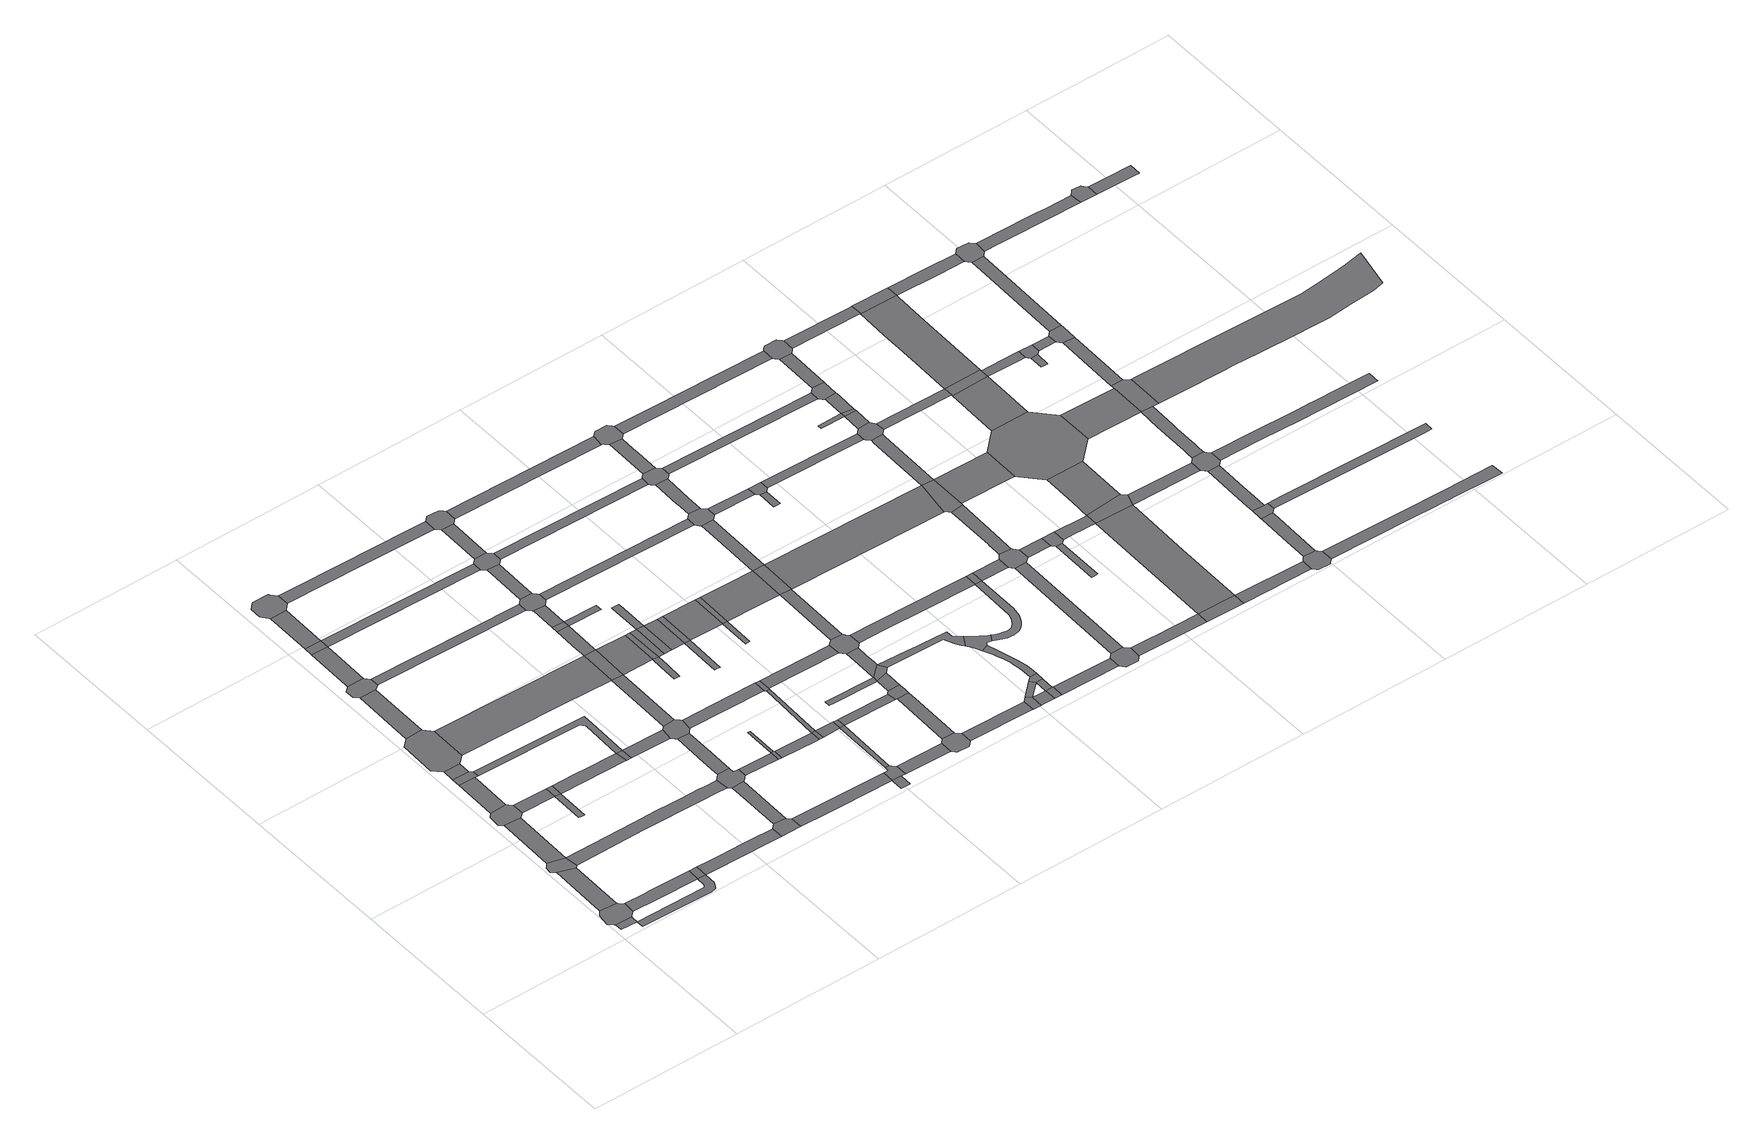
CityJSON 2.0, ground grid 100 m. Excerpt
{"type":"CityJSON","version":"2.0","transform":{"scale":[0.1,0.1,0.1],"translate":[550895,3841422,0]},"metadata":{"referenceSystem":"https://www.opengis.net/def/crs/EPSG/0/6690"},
"CityObjects":{
"road1":{"type":"Road","attributes":{"RoadStructureAttribute.sectionType":"1"},"geometry":[{"type":"MultiSurface","lod":"1","boundaries":[[[0,1,2,3]]]}]},
"road2":{"type":"Road","geometry":[{"type":"MultiSurface","lod":"1","boundaries":[[[4,5,6,7,8,0,3,9,10,11,12,13,14]]]}]},
"road3":{"type":"Road","attributes":{"RoadStructureAttribute.sectionType":"1"},"geometry":[{"type":"MultiSurface","lod":"1","boundaries":[[[15,4,14,16]]]}]},
"road4":{"type":"Road","geometry":[{"type":"MultiSurface","lod":"1","boundaries":[[[17,18,19,20,21,22,23,24,15,16,25,26]]]}]},
"road5":{"type":"Road","attributes":{"RoadStructureAttribute.sectionType":"1"},"geometry":[{"type":"MultiSurface","lod":"1","boundaries":[[[27,17,26,28]]]}]},
"road6":{"type":"Road","geometry":[{"type":"MultiSurface","lod":"1","boundaries":[[[29,30,31,2,32,33,34,35,36]]]}]},
"road7":{"type":"Road","attributes":{"RoadStructureAttribute.sectionType":"1"},"geometry":[{"type":"MultiSurface","lod":"1","boundaries":[[[37,38,39,40,41,11,10,42,29,43]]]}]},
"road8":{"type":"Road","geometry":[{"type":"MultiSurface","lod":"1","boundaries":[[[44,45,46,47,48,49,50,27,28,51,52,53,54]]]}]},
"road9":{"type":"Road","attributes":{"RoadStructureAttribute.sectionType":"1"},"geometry":[{"type":"MultiSurface","lod":"1","boundaries":[[[55,47,46,56,57,58]]]}]},
"road10":{"type":"Road","geometry":[{"type":"MultiSurface","lod":"1","boundaries":[[[59,55,58,60,61,62,63]]]}]},
"road11":{"type":"Road","attributes":{"RoadStructureAttribute.sectionType":"1"},"geometry":[{"type":"MultiSurface","lod":"1","boundaries":[[[64,59,63,65,66]]]}]},
"road12":{"type":"Road","attributes":{"RoadStructureAttribute.sectionType":"1"},"geometry":[{"type":"MultiSurface","lod":"1","boundaries":[[[54,53,67,68]]]}]},
"road13":{"type":"Road","geometry":[{"type":"MultiSurface","lod":"1","boundaries":[[[69,70,71,72,64,66,73,74]]]}]},
"road14":{"type":"Road","geometry":[{"type":"MultiSurface","lod":"1","boundaries":[[[43,29,36,75]]]}]},
"road15":{"type":"Road","geometry":[{"type":"MultiSurface","lod":"1","boundaries":[[[67,76,77,78,79]]]}]},
"road16":{"type":"Road","geometry":[{"type":"MultiSurface","lod":"1","boundaries":[[[68,67,79,80]]]}]},
"road17":{"type":"Road","attributes":{"RoadStructureAttribute.sectionType":"1"},"geometry":[{"type":"MultiSurface","lod":"1","boundaries":[[[81,70,69,82]]]}]},
"road18":{"type":"Road","attributes":{"RoadStructureAttribute.sectionType":"1"},"geometry":[{"type":"MultiSurface","lod":"1","boundaries":[[[83,84,85,86,87,88,26,25,89,90,91,92,93]]]}]},
"road19":{"type":"Road","geometry":[{"type":"MultiSurface","lod":"1","boundaries":[[[94,95,96,81,82,97,98,99]]]}]},
"road20":{"type":"Road","attributes":{"RoadStructureAttribute.sectionType":"1"},"geometry":[{"type":"MultiSurface","lod":"1","boundaries":[[[100,101,94,99,102]]]}]},
"road21":{"type":"Road","attributes":{"RoadStructureAttribute.sectionType":"1"},"geometry":[{"type":"MultiSurface","lod":"1","boundaries":[[[103,104,105,106,75,36,107,108,109,110]]]}]},
"road22":{"type":"Road","attributes":{"RoadStructureAttribute.sectionType":"1"},"geometry":[{"type":"MultiSurface","lod":"1","boundaries":[[[111,112,113,114,115,61,60,116,117,118,119,120,121,122,123,124,125,126]]]}]},
"road23":{"type":"Road","geometry":[{"type":"MultiSurface","lod":"1","boundaries":[[[127,100,102,128]]]}]},
"road24":{"type":"Road","attributes":{"RoadStructureAttribute.sectionType":"1"},"geometry":[{"type":"MultiSurface","lod":"1","boundaries":[[[129,130,131,80,79,132,133,134,125]]]}]},
"road25":{"type":"Road","attributes":{"RoadStructureAttribute.sectionType":"1"},"geometry":[{"type":"MultiSurface","lod":"1","boundaries":[[[135,127,128,136,137]]]}]},
"road26":{"type":"Road","geometry":[{"type":"MultiSurface","lod":"1","boundaries":[[[138,139,140,141,142,143,144,135,137,145,146,147,148,149,150,151,152]]]}]},
"road27":{"type":"Road","geometry":[{"type":"MultiSurface","lod":"1","boundaries":[[[125,134,153,126]]]}]},
"road28":{"type":"Road","attributes":{"function":"2","RoadStructureAttribute.sectionType":"1"},"geometry":[{"type":"MultiSurface","lod":"1","boundaries":[[[74,73,154,155,156]]]}]},
"road29":{"type":"Road","geometry":[{"type":"MultiSurface","lod":"1","boundaries":[[[157,110,109,158,159,160]]]}]},
"road30":{"type":"Road","attributes":{"RoadStructureAttribute.sectionType":"1"},"geometry":[{"type":"MultiSurface","lod":"1","boundaries":[[[161,162,157,160]]]}]},
"road31":{"type":"Road","attributes":{"RoadStructureAttribute.sectionType":"1"},"geometry":[{"type":"MultiSurface","lod":"1","boundaries":[[[126,153,163,164]]]}]},
"road32":{"type":"Road","geometry":[{"type":"MultiSurface","lod":"1","boundaries":[[[165,93,92,162,161,166,167,168,169,170,171,172]]]}]},
"road33":{"type":"Road","attributes":{"RoadStructureAttribute.sectionType":"1"},"geometry":[{"type":"MultiSurface","lod":"1","boundaries":[[[98,97,173,174]]]}]},
"road34":{"type":"Road","attributes":{"RoadStructureAttribute.sectionType":"1"},"geometry":[{"type":"MultiSurface","lod":"1","boundaries":[[[175,176,177,178,179,165,172,180,181]]]}]},
"road35":{"type":"Road","attributes":{"RoadStructureAttribute.sectionType":"1"},"geometry":[{"type":"MultiSurface","lod":"1","boundaries":[[[128,102,182,183]]]}]},
"road36":{"type":"Road","geometry":[{"type":"MultiSurface","lod":"1","boundaries":[[[184,185,186,187,188,189,164,163,190,175,181,191,192,193,194,195]]]}]},
"road37":{"type":"Road","attributes":{"RoadStructureAttribute.sectionType":"1"},"geometry":[{"type":"MultiSurface","lod":"1","boundaries":[[[196,169,168,197,198]]]}]},
"road38":{"type":"Road","attributes":{"RoadStructureAttribute.sectionType":"1"},"geometry":[{"type":"MultiSurface","lod":"1","boundaries":[[[159,158,199,200,201,202]]]}]},
"road39":{"type":"Road","attributes":{"RoadStructureAttribute.sectionType":"1"},"geometry":[{"type":"MultiSurface","lod":"1","boundaries":[[[203,204,188,187,205,206]]]}]},
"road40":{"type":"Road","attributes":{"RoadStructureAttribute.sectionType":"1"},"geometry":[{"type":"MultiSurface","lod":"1","boundaries":[[[207,208,209,149,148,210,211,212,213,214]]]}]},
"road41":{"type":"Road","geometry":[{"type":"MultiSurface","lod":"1","boundaries":[[[215,198,197,216,217]]]}]},
"road42":{"type":"Road","geometry":[{"type":"MultiSurface","lod":"1","boundaries":[[[218,219,220,198,215]]]}]},
"road43":{"type":"Road","geometry":[{"type":"MultiSurface","lod":"1","boundaries":[[[156,155,203,206,221]]]}]},
"road44":{"type":"Road","attributes":{"RoadStructureAttribute.sectionType":"1"},"geometry":[{"type":"MultiSurface","lod":"1","boundaries":[[[217,216,222,223,224]]]}]},
"road45":{"type":"Road","attributes":{"RoadStructureAttribute.sectionType":"1"},"geometry":[{"type":"MultiSurface","lod":"1","boundaries":[[[225,226,227,156,221,228,229]]]}]},
"road46":{"type":"Road","attributes":{"RoadStructureAttribute.sectionType":"1"},"geometry":[{"type":"MultiSurface","lod":"1","boundaries":[[[230,195,194,231,232,233]]]}]},
"road47":{"type":"Road","geometry":[{"type":"MultiSurface","lod":"1","boundaries":[[[234,225,229,235]]]}]},
"road48":{"type":"Road","attributes":{"function":"2","RoadStructureAttribute.sectionType":"1"},"geometry":[{"type":"MultiSurface","lod":"1","boundaries":[[[221,206,236,237,238]]]}]},
"road49":{"type":"Road","geometry":[{"type":"MultiSurface","lod":"1","boundaries":[[[201,239,240,241,242]]]}]},
"road50":{"type":"Road","attributes":{"RoadStructureAttribute.sectionType":"1"},"geometry":[{"type":"MultiSurface","lod":"1","boundaries":[[[243,234,235,244]]]}]},
"road51":{"type":"Road","attributes":{"RoadStructureAttribute.sectionType":"1"},"geometry":[{"type":"MultiSurface","lod":"1","boundaries":[[[237,245,246,247,248,249,250]]]}]},
"road52":{"type":"Road","geometry":[{"type":"MultiSurface","lod":"1","boundaries":[[[251,252,253,254,202,201,242,255,256,257,258]]]}]},
"road53":{"type":"Road","geometry":[{"type":"MultiSurface","lod":"1","boundaries":[[[259,260,174,173,261,262,243,244,263,264,265,266,267,268,269]]]}]},
"road54":{"type":"Road","geometry":[{"type":"MultiSurface","lod":"1","boundaries":[[[270,224,223,271]]]}]},
"road55":{"type":"Road","geometry":[{"type":"MultiSurface","lod":"1","boundaries":[[[238,237,250,272]]]}]},
"road56":{"type":"Road","attributes":{"RoadStructureAttribute.sectionType":"1"},"geometry":[{"type":"MultiSurface","lod":"1","boundaries":[[[273,259,269,274]]]}]},
"road57":{"type":"Road","geometry":[{"type":"MultiSurface","lod":"1","boundaries":[[[275,276,235,229]]]}]},
"road58":{"type":"Road","attributes":{"RoadStructureAttribute.sectionType":"1"},"geometry":[{"type":"MultiSurface","lod":"1","boundaries":[[[277,270,271,278,279,280]]]}]},
"road59":{"type":"Road","attributes":{"RoadStructureAttribute.sectionType":"1"},"geometry":[{"type":"MultiSurface","lod":"1","boundaries":[[[281,279,251,258]]]}]},
"road60":{"type":"Road","attributes":{"RoadStructureAttribute.sectionType":"1"},"geometry":[{"type":"MultiSurface","lod":"1","boundaries":[[[282,224,270,283]]]}]},
"road61":{"type":"Road","attributes":{"function":"2","RoadStructureAttribute.sectionType":"1"},"geometry":[{"type":"MultiSurface","lod":"1","boundaries":[[[272,250,284,285]]]}]},
"road62":{"type":"Road","geometry":[{"type":"MultiSurface","lod":"1","boundaries":[[[285,284,286,287]]]}]},
"road63":{"type":"Road","geometry":[{"type":"MultiSurface","lod":"1","boundaries":[[[288,289,290,183,182,291,273,274,292,293,294,295,296,297]]]}]},
"road64":{"type":"Road","geometry":[{"type":"MultiSurface","lod":"1","boundaries":[[[280,279,281,298,299]]]}]},
"road65":{"type":"Road","geometry":[{"type":"MultiSurface","lod":"1","boundaries":[[[233,232,300,282,283,301,302]]]}]},
"road66":{"type":"Road","attributes":{"RoadStructureAttribute.sectionType":"1"},"geometry":[{"type":"MultiSurface","lod":"1","boundaries":[[[303,304,305,306,307,308]]]}]},
"road67":{"type":"Road","attributes":{"RoadStructureAttribute.sectionType":"1"},"geometry":[{"type":"MultiSurface","lod":"1","boundaries":[[[256,255,309,310]]]}]},
"road68":{"type":"Road","attributes":{"RoadStructureAttribute.sectionType":"1"},"geometry":[{"type":"MultiSurface","lod":"1","boundaries":[[[311,288,297,312]]]}]},
"road69":{"type":"Road","attributes":{"function":"2","RoadStructureAttribute.sectionType":"1"},"geometry":[{"type":"MultiSurface","lod":"1","boundaries":[[[287,286,313,304,314]]]}]},
"road70":{"type":"Road","geometry":[{"type":"MultiSurface","lod":"1","boundaries":[[[315,316,317,318,285,287]]]}]},
"road71":{"type":"Road","geometry":[{"type":"MultiSurface","lod":"1","boundaries":[[[314,304,303,308,319]]]}]},
"road72":{"type":"Road","geometry":[{"type":"MultiSurface","lod":"1","boundaries":[[[320,321,214,213,322,311,312,323,324,325,326,327,328]]]}]},
"road73":{"type":"Road","attributes":{"RoadStructureAttribute.sectionType":"1"},"geometry":[{"type":"MultiSurface","lod":"1","boundaries":[[[329,330,299,298,331,332]]]}]},
"road74":{"type":"Road","attributes":{"function":"2","RoadStructureAttribute.sectionType":"1"},"geometry":[{"type":"MultiSurface","lod":"1","boundaries":[[[319,308,333,334,335]]]}]},
"road75":{"type":"Road","geometry":[{"type":"MultiSurface","lod":"1","boundaries":[[[336,310,309,337,338,339,340,341,342,343,344]]]}]},
"road76":{"type":"Road","attributes":{"RoadStructureAttribute.sectionType":"1"},"geometry":[{"type":"MultiSurface","lod":"1","boundaries":[[[345,346,347,348,349]]]}]},
"road77":{"type":"Road","attributes":{"RoadStructureAttribute.sectionType":"1"},"geometry":[{"type":"MultiSurface","lod":"1","boundaries":[[[302,301,350,351,352]]]}]},
"road78":{"type":"Road","geometry":[{"type":"MultiSurface","lod":"1","boundaries":[[[334,353,354,355]]]}]},
"road79":{"type":"Road","attributes":{"RoadStructureAttribute.sectionType":"1"},"geometry":[{"type":"MultiSurface","lod":"1","boundaries":[[[356,357,336,344,358,359]]]}]},
"road80":{"type":"Road","geometry":[{"type":"MultiSurface","lod":"1","boundaries":[[[335,334,355,360]]]}]},
"road81":{"type":"Road","geometry":[{"type":"MultiSurface","lod":"1","boundaries":[[[361,362,332,331,356,359,363,364]]]}]},
"road82":{"type":"Road","attributes":{"RoadStructureAttribute.sectionType":"1"},"geometry":[{"type":"MultiSurface","lod":"1","boundaries":[[[267,266,365,366]]]}]},
"road83":{"type":"Road"},
"road84":{"type":"Road","attributes":{"RoadStructureAttribute.sectionType":"1"},"geometry":[{"type":"MultiSurface","lod":"1","boundaries":[[[367,348,368,369,361,364]]]}]},
"road85":{"type":"Road","geometry":[{"type":"MultiSurface","lod":"1","boundaries":[[[370,349,348,367,371]]]}]},
"road86":{"type":"Road","attributes":{"RoadStructureAttribute.sectionType":"1"},"geometry":[{"type":"MultiSurface","lod":"1","boundaries":[[[372,373,374,349,370,375,376,377]]]}]},
"road87":{"type":"Road","attributes":{"RoadStructureAttribute.sectionType":"1"},"geometry":[{"type":"MultiSurface","lod":"1","boundaries":[[[343,342,378,379,380]]]}]},
"road88":{"type":"Road","attributes":{"RoadStructureAttribute.sectionType":"1"},"geometry":[{"type":"MultiSurface","lod":"1","boundaries":[[[294,293,381,382]]]}]},
"road89":{"type":"Road","attributes":{"function":"2","RoadStructureAttribute.sectionType":"1"},"geometry":[{"type":"MultiSurface","lod":"1","boundaries":[[[383,384,360,355,385,386,387,388]]]}]},
"road90":{"type":"Road","geometry":[{"type":"MultiSurface","lod":"1","boundaries":[[[389,390,391,352,351,372,377,392,393,394,395,396]]]}]},
"road91":{"type":"Road","attributes":{"RoadStructureAttribute.sectionType":"1"},"geometry":[{"type":"MultiSurface","lod":"1","boundaries":[[[387,397,389,396,398,399]]]}]},
"road92":{"type":"Road","attributes":{"RoadStructureAttribute.sectionType":"1"},"geometry":[{"type":"MultiSurface","lod":"1","boundaries":[[[400,325,324,401,402,403]]]}]},
"road93":{"type":"Road","attributes":{"RoadStructureAttribute.sectionType":"1"},"geometry":[{"type":"MultiSurface","lod":"1","boundaries":[[[404,405,406,407,408,370,371,409,410,411,412,413]]]}]},
"road94":{"type":"Road","geometry":[{"type":"MultiSurface","lod":"1","boundaries":[[[414,380,379,415,416]]]}]},
"road95":{"type":"Road","geometry":[{"type":"MultiSurface","lod":"1","boundaries":[[[388,387,399,417,418,419]]]}]},
"road96":{"type":"Road","attributes":{"RoadStructureAttribute.sectionType":"1"},"geometry":[{"type":"MultiSurface","lod":"1","boundaries":[[[420,421,416,415,422,423,424]]]}]},
"road97":{"type":"Road","geometry":[{"type":"MultiSurface","lod":"1","boundaries":[[[425,414,416,426]]]}]},
"road98":{"type":"Road","attributes":{"RoadStructureAttribute.sectionType":"1"},"geometry":[{"type":"MultiSurface","lod":"1","boundaries":[[[427,428,429,430,388,419,431]]]}]},
"road99":{"type":"Road","geometry":[{"type":"MultiSurface","lod":"1","boundaries":[[[424,423,432,433,434,435]]]}]},
"road100":{"type":"Road","attributes":{"RoadStructureAttribute.sectionType":"1"},"geometry":[{"type":"MultiSurface","lod":"1","boundaries":[[[426,424,435,436]]]}]},
"road101":{"type":"Road","geometry":[{"type":"MultiSurface","lod":"1","boundaries":[[[437,425,426,436,438]]]}]},
"road102":{"type":"Road","attributes":{"RoadStructureAttribute.sectionType":"1"},"geometry":[{"type":"MultiSurface","lod":"1","boundaries":[[[439,440,441,442,443,444,445,446,447,448,449,450,451,452,453,454,455,437,438]]]}]},
"road103":{"type":"Road","geometry":[{"type":"MultiSurface","lod":"1","boundaries":[[[456,457,366,365,458,459,427,431,460,461,462,463,464,465]]]}]},
"road104":{"type":"Road","geometry":[{"type":"MultiSurface","lod":"1","boundaries":[[[466,467,468,469,413,412,470,471,472,446,445,473,474,475,476,477,478,479]]]}]},
"road105":{"type":"Road","attributes":{"RoadStructureAttribute.sectionType":"1"},"geometry":[{"type":"MultiSurface","lod":"1","boundaries":[[[480,481,393,392,482,483,484,485]]]}]},
"road106":{"type":"Road","attributes":{"RoadStructureAttribute.sectionType":"1"},"geometry":[{"type":"MultiSurface","lod":"1","boundaries":[[[486,487,488,456,465,489,490]]]}]},
"road107":{"type":"Road","geometry":[{"type":"MultiSurface","lod":"1","boundaries":[[[491,492,382,381,493,494,486,490,495,496,497,498,499,500,501]]]}]},
"road108":{"type":"Road","attributes":{"RoadStructureAttribute.sectionType":"1"},"geometry":[{"type":"MultiSurface","lod":"1","boundaries":[[[434,433,502,503]]]}]},
"road109":{"type":"Road","attributes":{"RoadStructureAttribute.sectionType":"1"},"geometry":[{"type":"MultiSurface","lod":"1","boundaries":[[[504,491,501,505,506,507,508]]]}]},
"road110":{"type":"Road","attributes":{"RoadStructureAttribute.sectionType":"1"},"geometry":[{"type":"MultiSurface","lod":"1","boundaries":[[[462,461,509,510]]]}]},
"road111":{"type":"Road","geometry":[{"type":"MultiSurface","lod":"1","boundaries":[[[511,512,403,402,513,514,504,508,515,516,517,518,519,520]]]}]},
"road112":{"type":"Road","attributes":{"RoadStructureAttribute.sectionType":"1"},"geometry":[{"type":"MultiSurface","lod":"1","boundaries":[[[484,521,522,523,524,525,526,527,528,529,479,478,530,531,532,533,534,535,536,537,538,539,540,541,542,543]]]}]},
"road113":{"type":"Road","geometry":[{"type":"MultiSurface","lod":"1","boundaries":[[[544,545,546,547,548]]]}]},
"road114":{"type":"Road","attributes":{"function":"2","RoadStructureAttribute.sectionType":"1"},"geometry":[{"type":"MultiSurface","lod":"1","boundaries":[[[419,418,549,550,551,552,553]]]}]},
"road115":{"type":"Road","geometry":[{"type":"MultiSurface","lod":"1","boundaries":[[[510,509,544,548,554,555]]]}]},
"road116":{"type":"Road","geometry":[{"type":"MultiSurface","lod":"1","boundaries":[[[556,557,503,502,558,559,560,561,562,563,564]]]}]},
"road117":{"type":"Road","geometry":[{"type":"MultiSurface","lod":"1","boundaries":[[[485,484,543,565]]]}]},
"road118":{"type":"Road","attributes":{"RoadStructureAttribute.sectionType":"1"},"geometry":[{"type":"MultiSurface","lod":"1","boundaries":[[[566,567,556,564,568]]]}]},
"road119":{"type":"Road","attributes":{"RoadStructureAttribute.sectionType":"1"},"geometry":[{"type":"MultiSurface","lod":"1","boundaries":[[[565,543,569,570]]]}]},
"road120":{"type":"Road","attributes":{"RoadStructureAttribute.sectionType":"1"},"geometry":[{"type":"MultiSurface","lod":"1","boundaries":[[[571,572,562,561,573,574]]]}]},
"road121":{"type":"Road","attributes":{"RoadStructureAttribute.sectionType":"1"},"geometry":[{"type":"MultiSurface","lod":"1","boundaries":[[[498,497,575,576]]]}]},
"road122":{"type":"Road","geometry":[{"type":"MultiSurface","lod":"1","boundaries":[[[577,578,579,570,569,566,568,580,581,582,583,584]]]}]},
"road123":{"type":"Road","attributes":{"RoadStructureAttribute.sectionType":"1"},"geometry":[{"type":"MultiSurface","lod":"1","boundaries":[[[555,554,585,586]]]}]},
"road124":{"type":"Road","attributes":{"RoadStructureAttribute.sectionType":"1"},"geometry":[{"type":"MultiSurface","lod":"1","boundaries":[[[587,588,589,590,591,592,593,577,584]]]}]},
"road125":{"type":"Road","attributes":{"RoadStructureAttribute.sectionType":"1"},"geometry":[{"type":"MultiSurface","lod":"1","boundaries":[[[594,595,517,516,596,597]]]}]},
"road126":{"type":"Road","attributes":{"RoadStructureAttribute.sectionType":"1"},"geometry":[{"type":"MultiSurface","lod":"1","boundaries":[[[582,581,598,599]]]}]},
"road127":{"type":"Road","geometry":[{"type":"MultiSurface","lod":"1","boundaries":[[[553,552,600,601,590,589,602,603]]]}]},
"road128":{"type":"Road","attributes":{"RoadStructureAttribute.sectionType":"1"},"geometry":[{"type":"MultiSurface","lod":"1","boundaries":[[[604,605,606,607,608]]]}]},
"road129":{"type":"Road","geometry":[{"type":"MultiSurface","lod":"1","boundaries":[[[609,599,598,610,604,608,611,612,613]]]}]},
"road130":{"type":"Road","attributes":{"RoadStructureAttribute.sectionType":"1"},"geometry":[{"type":"MultiSurface","lod":"1","boundaries":[[[614,615,616,617,553,603]]]}]},
"road131":{"type":"Road","geometry":[{"type":"MultiSurface","lod":"1","boundaries":[[[574,573,618,619]]]}]},
"road132":{"type":"Road","geometry":[{"type":"MultiSurface","lod":"1","boundaries":[[[620,621,622,623]]]}]},
"road133":{"type":"Road","attributes":{"RoadStructureAttribute.sectionType":"1"},"geometry":[{"type":"MultiSurface","lod":"1","boundaries":[[[624,613,612,625,626,627,628,629]]]}]},
"road134":{"type":"Road","geometry":[{"type":"MultiSurface","lod":"1","boundaries":[[[630,631,632,633,586,585,634,616,615,635,636,637]]]}]},
"road135":{"type":"Road","attributes":{"function":"2","RoadStructureAttribute.sectionType":"1"},"geometry":[{"type":"MultiSurface","lod":"1","boundaries":[[[638,603,602,639,640]]]}]},
"road136":{"type":"Road","attributes":{"RoadStructureAttribute.sectionType":"1"},"geometry":[{"type":"MultiSurface","lod":"1","boundaries":[[[622,632,631,641]]]}]},
"road137":{"type":"Road","geometry":[{"type":"MultiSurface","lod":"1","boundaries":[[[623,622,641,642]]]}]},
"road138":{"type":"Road","attributes":{"function":"2","RoadStructureAttribute.sectionType":"1"},"geometry":[{"type":"MultiSurface","lod":"1","boundaries":[[[628,643,574,619,644,645]]]}]},
"road139":{"type":"Road","attributes":{"RoadStructureAttribute.sectionType":"1"},"geometry":[{"type":"MultiSurface","lod":"1","boundaries":[[[646,647,648,649,650,651,623,642]]]}]},
"road140":{"type":"Road","geometry":[{"type":"MultiSurface","lod":"1","boundaries":[[[652,653,576,575,654,655,649,648,656]]]}]},
"road141":{"type":"Road","attributes":{"RoadStructureAttribute.sectionType":"1"},"geometry":[{"type":"MultiSurface","lod":"1","boundaries":[[[657,652,656,658]]]}]},
"road142":{"type":"Road","geometry":[{"type":"MultiSurface","lod":"1","boundaries":[[[659,660,629,628,645,661]]]}]},
"road143":{"type":"Road","attributes":{"RoadStructureAttribute.sectionType":"1"},"geometry":[{"type":"MultiSurface","lod":"1","boundaries":[[[619,618,662,663]]]}]},
"road144":{"type":"Road","geometry":[{"type":"MultiSurface","lod":"1","boundaries":[[[664,665,597,596,666,667,657,658,668,669,670,671,672]]]}]},
"road145":{"type":"Road","attributes":{"RoadStructureAttribute.sectionType":"1"},"geometry":[{"type":"MultiSurface","lod":"1","boundaries":[[[637,636,673,674]]]}]},
"road146":{"type":"Road","attributes":{"function":"2","RoadStructureAttribute.sectionType":"1"},"geometry":[{"type":"MultiSurface","lod":"1","boundaries":[[[675,676,677,678,629,660,679,680,681]]]}]},
"road147":{"type":"Road","geometry":[{"type":"MultiSurface","lod":"1","boundaries":[[[682,640,639,675,681,683,684,685,686]]]}]},
"road148":{"type":"Road","geometry":[{"type":"MultiSurface","lod":"1","boundaries":[[[687,688,689,663,662,690,691,692,693,694,695,696,697,698,699,700]]]}]},
"road149":{"type":"Road","attributes":{"RoadStructureAttribute.sectionType":"1"},"geometry":[{"type":"MultiSurface","lod":"1","boundaries":[[[701,670,669,702,703,704]]]}]},
"road150":{"type":"Road","attributes":{"function":"2","RoadStructureAttribute.sectionType":"1"},"geometry":[{"type":"MultiSurface","lod":"1","boundaries":[[[705,706,682,686]]]}]},
"road151":{"type":"Road","attributes":{"RoadStructureAttribute.sectionType":"1"},"geometry":[{"type":"MultiSurface","lod":"1","boundaries":[[[661,645,707,708,709]]]}]},
"road152":{"type":"Road","attributes":{"RoadStructureAttribute.sectionType":"1"},"geometry":[{"type":"MultiSurface","lod":"1","boundaries":[[[710,711,712,713,687,700,714,715]]]}]},
"road153":{"type":"Road","geometry":[{"type":"MultiSurface","lod":"1","boundaries":[[[716,674,673,706,705,717]]]}]},
"road154":{"type":"Road","geometry":[{"type":"MultiSurface","lod":"1","boundaries":[[[718,719,710,715,720,721,722,723]]]}]},
"road155":{"type":"Road","attributes":{"function":"2","RoadStructureAttribute.sectionType":"1"},"geometry":[{"type":"MultiSurface","lod":"1","boundaries":[[[724,725,726,727,728,729,674,716,730,731,732]]]}]},
"road156":{"type":"Road","attributes":{"RoadStructureAttribute.sectionType":"1"},"geometry":[{"type":"MultiSurface","lod":"1","boundaries":[[[733,734,735,736,718,723,737,738,739]]]}]},
"road157":{"type":"Road","attributes":{"function":"2","RoadStructureAttribute.sectionType":"1"},"geometry":[{"type":"MultiSurface","lod":"1","boundaries":[[[685,684,740,741,742,743]]]}]},
"road158":{"type":"Road","geometry":[{"type":"MultiSurface","lod":"1","boundaries":[[[744,745,709,708,746,733,739,747,748,749,750,751,752,753]]]}]},
"road159":{"type":"Road","attributes":{"RoadStructureAttribute.sectionType":"1"},"geometry":[{"type":"MultiSurface","lod":"1","boundaries":[[[754,755,717,705,756,757,758,759]]]}]},
"road160":{"type":"Road","geometry":[{"type":"MultiSurface","lod":"1","boundaries":[[[760,704,703,724,732,761]]]}]},
"road161":{"type":"Road","attributes":{"RoadStructureAttribute.sectionType":"1"},"geometry":[{"type":"MultiSurface","lod":"1","boundaries":[[[742,762,763,764,765,766,767,744,753,768,769,770,771,772,773]]]}]},
"road162":{"type":"Road","geometry":[{"type":"MultiSurface","lod":"1","boundaries":[[[774,775,776,777,778]]]}]},
"road163":{"type":"Road","geometry":[{"type":"MultiSurface","lod":"1","boundaries":[[[759,758,778,777,779,780]]]}]},
"road164":{"type":"Road","geometry":[{"type":"MultiSurface","lod":"1","boundaries":[[[781,782,743,742,773,783,784,785,786]]]}]},
"road165":{"type":"Road","attributes":{"RoadStructureAttribute.sectionType":"1"},"geometry":[{"type":"MultiSurface","lod":"1","boundaries":[[[780,779,787,788]]]}]},
"road166":{"type":"Road","attributes":{"RoadStructureAttribute.sectionType":"1"},"geometry":[{"type":"MultiSurface","lod":"1","boundaries":[[[789,790,791,697,696,792,793,794,795,796,797,798,799,800,801,802]]]}]},
"road167":{"type":"Road","attributes":{"RoadStructureAttribute.sectionType":"1"},"geometry":[{"type":"MultiSurface","lod":"1","boundaries":[[[803,804,781,786,805,806]]]}]},
"road168":{"type":"Road","attributes":{"RoadStructureAttribute.sectionType":"1"},"geometry":[{"type":"MultiSurface","lod":"1","boundaries":[[[807,761,732,808,809,810]]]}]},
"road169":{"type":"Road","geometry":[{"type":"MultiSurface","lod":"1","boundaries":[[[811,788,787,803,806,812,813]]]}]},
"road170":{"type":"Road","attributes":{"RoadStructureAttribute.sectionType":"1"},"geometry":[{"type":"MultiSurface","lod":"1","boundaries":[[[814,722,721,815,816,817,818]]]}]},
"road171":{"type":"Road","attributes":{"RoadStructureAttribute.sectionType":"1"},"geometry":[{"type":"MultiSurface","lod":"1","boundaries":[[[819,820,811,813,821]]]}]},
"road172":{"type":"Road","attributes":{"RoadStructureAttribute.sectionType":"1"},"geometry":[{"type":"MultiSurface","lod":"1","boundaries":[[[822,823,824,825,826,827,828,750,749,829,830,831,832,833]]]}]},
"road173":{"type":"Road","geometry":[{"type":"MultiSurface","lod":"1","boundaries":[[[834,810,809,819,821,835,836,837]]]}]},
"road174":{"type":"Road","attributes":{"RoadStructureAttribute.sectionType":"1"},"geometry":[{"type":"MultiSurface","lod":"1","boundaries":[[[838,839,840,841,836,835,842,843,844,845]]]}]},
"road175":{"type":"Road","attributes":{"function":"2","RoadStructureAttribute.sectionType":"1"},"geometry":[{"type":"MultiSurface","lod":"1","boundaries":[[[846,847,848,849,850,851,852,853,854,785,784,855,856,857,858,859,860,861,862,863,864,865,866,867]]]}]},
"road176":{"type":"Road","geometry":[{"type":"MultiSurface","lod":"1","boundaries":[[[868,869,845,844,870,871,872,873,874]]]}]},
"road177":{"type":"Road","attributes":{"RoadStructureAttribute.sectionType":"1"},"geometry":[{"type":"MultiSurface","lod":"1","boundaries":[[[875,876,877,871,870,878,879,880,881]]]}]}
},
"vertices":[
[37,123,0],[36,75,0],[145,70,0],[146,122,0],
[40,270,0],[31,259,0],[12,235,0],[0,156,0],[31,128,0],[151,127,0],[180,152,0],[183,231,0],[182,231,0],[154,257,0],[151,260,0],
[49,665,0],[156,630,0],
[51,759,0],[46,753,0],[28,731,0],[25,731,0],[21,691,0],[24,688,0],[43,673,0],[49,668,0],[172,645,0],[161,730,0],
[61,1152,0],[171,1143,0],
[628,141,0],[626,78,0],[611,63,0],[143,20,0],[621,7,0],[657,18,0],[682,61,0],[684,139,0],
[616,221,0],[549,223,0],[390,227,0],[355,227,0],[325,228,0],[353,147,0],[630,221,0],
[184,1271,0],[180,1275,0],[175,1280,0],[65,1277,0],[42,1254,0],[37,1173,0],[43,1168,0],[176,1148,0],[180,1151,0],[203,1170,0],[203,1251,0],
[71,1565,0],[181,1549,0],[181,1561,0],[181,1563,0],
[72,1623,0],[201,1562,0],[202,1605,0],[191,1613,0],[182,1619,0],
[74,1705,0],[183,1629,0],[184,1704,0],
[430,1165,0],[432,1245,0],
[193,2055,0],[81,2051,0],[30,2005,0],[22,1757,0],[235,1752,0],[240,2002,0],
[685,220,0],
[425,947,0],[445,946,0],[465,945,0],[470,1164,0],
[472,1244,0],
[91,2473,0],[201,2473,0],
[1135,716,0],[1096,717,0],[961,720,0],[907,721,0],[794,724,0],[636,725,0],[645,643,0],[1049,634,0],[1144,632,0],[1224,630,0],[1216,715,0],
[93,2590,0],[61,2563,0],[63,2501,0],[232,2498,0],[231,2557,0],[204,2591,0],
[101,2919,0],[94,2609,0],[210,2917,0],
[1069,211,0],[1001,213,0],[847,217,0],[778,218,0],[992,132,0],[1073,130,0],[1210,127,0],[1211,208,0],
[967,1512,0],[969,1554,0],[969,1585,0],[928,1586,0],[922,1586,0],[885,1547,0],[897,1544,0],[907,1542,0],[912,1540,0],[916,1536,0],[917,1535,0],[920,1530,0],[922,1525,0],[928,1512,0],[919,1235,0],[959,1234,0],
[102,2980,0],[212,2978,0],
[684,1239,0],[669,1240,0],[628,1241,0],[490,1164,0],[926,1154,0],[927,1154,0],
[109,3295,0],[213,2980,0],[219,3296,0],
[113,3463,0],[107,3458,0],[71,3423,0],[70,3422,0],[69,3344,0],[71,3344,0],[104,3301,0],[219,3297,0],[224,3301,0],[240,3318,0],[259,3338,0],[258,3418,0],[241,3438,0],[227,3454,0],[222,3460,0],
[958,1153,0],
[937,1735,0],[1273,1726,0],[1279,1975,0],
[1239,236,0],[1344,125,0],[1345,206,0],[1319,231,0],
[1326,614,0],[1245,612,0],
[1231,1147,0],[1241,1227,0],
[1250,749,0],[1346,631,0],[1352,637,0],[1366,649,0],[1368,710,0],[1337,711,0],[1330,711,0],[1331,748,0],
[1259,2475,0],[1263,2535,0],
[1259,1117,0],[1254,926,0],[1254,917,0],[1251,809,0],[1250,769,0],[1334,915,0],[1338,1114,0],
[1269,2894,0],[1271,2955,0],
[1373,1223,0],[1365,1232,0],[1352,1244,0],[1342,1255,0],[1263,1249,0],[1263,1246,0],[1250,1127,0],[1338,1115,0],[1347,1125,0],[1363,1141,0],[1366,1145,0],[1375,1223,0],
[1582,704,0],[1590,639,0],[1593,704,0],
[1533,121,0],[1615,118,0],[1978,110,0],[1980,190,0],
[1273,1724,0],[1268,1454,0],[1351,1721,0],[1353,1721,0],
[1281,3395,0],[808,3406,0],[796,3406,0],[794,3326,0],[808,3326,0],[1277,3315,0],[1278,3315,0],[1282,3395,0],
[1610,707,0],[1613,638,0],[1616,702,0],
[1613,919,0],[1606,919,0],[1598,919,0],
[1359,1976,0],
[1854,627,0],[1872,627,0],[1871,697,0],
[1285,2227,0],[1281,2041,0],[1280,1997,0],[1360,1995,0],[1364,2225,0],
[1699,1217,0],[1881,1134,0],[1882,1134,0],[1883,1214,0],
[1286,2272,0],[1365,2270,0],
[1538,1718,0],[1558,1718,0],[1563,1970,0],
[1978,96,0],[1978,29,0],[2039,28,0],[2040,108,0],
[1290,2444,0],[1369,2440,0],
[1555,1639,0],[1551,1519,0],[1571,1518,0],[1591,1517,0],[1595,1637,0],[1598,1717,0],
[2013,219,0],[2013,201,0],[2013,190,0],[2007,190,0],[2069,108,0],[2070,189,0],[2049,210,0],[2040,218,0],
[1292,2564,0],[1271,2543,0],[1271,2462,0],[1288,2446,0],[1369,2441,0],[1372,2444,0],[1390,2462,0],[1399,2472,0],[1400,2533,0],[1392,2543,0],[1373,2564,0],
[1898,697,0],[1900,628,0],
[1594,1969,0],
[1299,2869,0],[1380,2862,0],
[1590,2220,0],[1591,2265,0],
[1904,697,0],[2015,631,0],[2019,631,0],[2021,693,0],
[2051,632,0],
[1891,1122,0],[1913,1121,0],
[1639,1716,0],[1642,1968,0],
[1688,1715,0],[1691,1967,0],
[1301,2984,0],[1282,2965,0],[1280,2964,0],[1281,2884,0],[1402,2883,0],[1411,2892,0],[1412,2952,0],[1403,2960,0],[1402,2962,0],[1382,2982,0],
[2051,634,0],[2053,692,0],
[1887,1128,0],[1914,1132,0],[1915,1213,0],
[1798,1714,0],[1780,1714,0],[1773,1438,0],[1792,1438,0],[1811,1438,0],[1818,1714,0],
[2382,100,0],[2381,181,0],
[1308,3286,0],[1389,3283,0],
[1778,1714,0],[1784,1965,0],
[1694,2180,0],[1694,2192,0],[1644,2194,0],[1644,2181,0],
[1823,1964,0],
[1311,3424,0],[1291,3403,0],[1289,3305,0],[1409,3301,0],[1420,3312,0],[1422,3391,0],[1420,3391,0],[1411,3401,0],[1392,3420,0],
[2106,692,0],[2076,691,0],[2409,625,0],[2401,685,0],
[1818,1715,0],[2046,1710,0],[2049,1959,0],
[2410,210,0],[2400,80,0],[2407,73,0],[2407,71,0],[2487,68,0],[2498,78,0],[2519,98,0],[2522,178,0],[2490,207,0],
[2091,851,0],[2090,815,0],[2119,814,0],[2422,805,0],[2425,842,0],
[1920,1132,0],[2400,1123,0],[2398,1204,0],
[2042,1502,0],[2072,1502,0],[2076,1709,0],
[2418,625,0],[2418,612,0],[2499,566,0],[2500,623,0],
[2081,1958,0],
[2420,708,0],[2409,695,0],[2500,657,0],[2501,706,0],
[2430,2449,0],[2430,2510,0],
[2504,831,0],[2422,803,0],[2422,798,0],
[2506,914,0],[2536,862,0],
[2430,1091,0],[2428,1014,0],[2425,858,0],[2506,942,0],[2508,1012,0],[2510,1089,0],
[2939,89,0],[2953,88,0],[2954,169,0],
[2437,2871,0],[2441,2930,0],
[2428,1951,0],[2298,1954,0],[2294,1705,0],[2433,1702,0],[2442,1702,0],[2447,1951,0],
[2432,1233,0],[2422,1224,0],[2420,1222,0],[2541,1119,0],[2539,1199,0],[2521,1219,0],[2515,1225,0],[2510,1231,0],
[2442,1700,0],[2514,1421,0],[2521,1698,0],
[2438,3369,0],[2429,3289,0],[2436,3289,0],[2445,3369,0],
[3012,814,0],[2978,841,0],[2978,888,0],[2721,898,0],[2721,902,0],[2924,853,0],[2953,779,0],[2973,749,0],[2985,732,0],[3025,803,0],
[2985,197,0],[3011,87,0],[3012,168,0],
[2521,1699,0],[2521,1700,0],[2528,1948,0],
[3089,166,0],[3063,166,0],[3035,86,0],[3103,85,0],[3105,166,0],
[3079,284,0],[3106,254,0],
[2457,2417,0],[2453,2235,0],[2453,2215,0],[2453,2195,0],[2539,2417,0],
[3119,84,0],[3153,84,0],[3155,165,0],[3151,165,0],
[3152,254,0],
[3107,309,0],[3153,309,0],
[3154,362,0],[3153,373,0],[3152,394,0],[3145,434,0],[3138,466,0],[3099,605,0],[3084,661,0],[3036,640,0],[3062,581,0],[3071,555,0],[3085,517,0],[3091,495,0],[3097,469,0],[3102,438,0],[3105,410,0],[3108,378,0],[3108,362,0],
[2460,2539,0],[2459,2537,0],[2449,2426,0],[2456,2418,0],[2559,2437,0],[2568,2446,0],[2569,2506,0],[2558,2517,0],[2540,2535,0],[2540,2536,0],
[3129,728,0],[3098,748,0],[3069,768,0],[3042,789,0],[2993,721,0],[3006,699,0],[3022,671,0],[3085,668,0],[3087,672,0],[3092,677,0],[3099,679,0],[3108,679,0],[3126,676,0],[3153,716,0],
[3235,1185,0],[2722,1195,0],[2730,1114,0],[3001,1108,0],[3344,1100,0],[3346,1183,0],
[2467,2840,0],[2463,2647,0],[2463,2646,0],[2543,2645,0],[2549,2838,0],
[2470,2957,0],[2450,2938,0],[2447,2860,0],[2448,2859,0],[2568,2855,0],[2570,2857,0],[2580,2866,0],[2579,2927,0],[2571,2935,0],[2570,2936,0],[2551,2954,0],
[3549,76,0],[3551,156,0],
[2476,3261,0],[2554,3108,0],[2555,3157,0],[2556,3203,0],[2557,3255,0],
[2848,2440,0],[2849,2500,0],
[2478,3396,0],[2459,3380,0],[2445,3289,0],[2457,3278,0],[2577,3274,0],[2588,3285,0],[2589,3364,0],[2587,3364,0],[2579,3374,0],[2560,3396,0],
[3337,784,0],[3321,744,0],[3305,717,0],[3281,694,0],[3267,688,0],[3245,689,0],[3223,692,0],[3201,697,0],[3176,706,0],[3185,652,0],[3196,647,0],[3211,642,0],[3230,638,0],[3254,638,0],[3275,640,0],[3293,645,0],[3317,660,0],[3340,681,0],[3349,694,0],[3359,713,0],[3377,747,0],[3388,814,0],[3392,1099,0],
[2869,2418,0],[2866,2294,0],[2895,2294,0],[2911,2293,0],[2914,2416,0],
[2525,1697,0],[2862,1690,0],[3581,1674,0],[3581,1677,0],[3619,1923,0],
[2935,2438,0],[2936,2498,0],
[3581,183,0],[3572,175,0],[3578,44,0],[3660,42,0],[3679,63,0],[3689,73,0],[3692,152,0],[3691,152,0],[3660,183,0],
[3393,1182,0],
[3600,1067,0],[3600,1066,0],[3679,1066,0],
[3573,1095,0],[3575,1178,0],
[3848,148,0],[3846,148,0],[4159,61,0],[4162,141,0],
[3613,2844,0],[3614,2904,0],
[3604,1211,0],[3604,1210,0],[3598,1203,0],[3709,1090,0],[3712,1092,0],[3712,1172,0],[3685,1201,0],[3683,1205,0],
[3603,2423,0],[3604,2482,0],
[3684,1237,0],[3686,1308,0],[3698,1657,0],[3613,1647,0],[3606,1311,0],[3606,1308,0],[3605,1236,0],
[3019,3354,0],[2899,3357,0],[3623,3262,0],[3623,3340,0],
[3869,1089,0],[3868,1168,0],
[3585,1676,0],[3601,1660,0],[3699,1670,0],[3700,1921,0],
[3891,1067,0],[3887,744,0],[3908,744,0],[3930,745,0],[3931,1065,0],
[3869,1168,0],[3872,1086,0],[3952,1083,0],[3955,1087,0],[3957,1166,0],
[3711,2364,0],[3712,2390,0],[3632,2388,0],[3631,2365,0],
[4412,54,0],[4414,135,0],
[3477,2668,0],[3476,2638,0],[3638,2637,0],[3639,2667,0],
[4161,1162,0],[4041,1085,0],[4083,1084,0],[4129,1083,0],[4181,1082,0],[4182,1162,0],
[3732,2491,0],[3716,2514,0],[3635,2511,0],[3615,2492,0],[3612,2413,0],[3732,2411,0],[3742,2420,0],[3739,2481,0],
[3720,1921,0],[4068,1663,0],[4074,1915,0],
[3719,2635,0],
[3719,2656,0],
[4177,879,0],[4424,610,0],[4435,1074,0],
[3722,2787,0],[3723,2815,0],[3723,2821,0],[3643,2814,0],[3643,2808,0],[3642,2788,0],
[3644,2932,0],[3624,2913,0],[3622,2835,0],[3633,2824,0],[3726,2930,0],
[3651,3230,0],[3732,3228,0],
[4452,1169,0],[4436,1185,0],[4466,1155,0],
[4883,43,0],[4887,123,0],
[3655,3371,0],[3635,3352,0],[3624,3262,0],[3633,3251,0],[3753,3249,0],[3761,3258,0],[3762,3337,0],[3755,3346,0],[3736,3370,0],
[4214,2409,0],[4216,2471,0],
[4194,1531,0],[4189,1343,0],[4186,1235,0],[4184,1210,0],[4437,1212,0],[4441,1444,0],[4443,1528,0],
[4205,2038,0],[4579,1654,0],[4581,1656,0],[4581,1902,0],[4456,2037,0],
[4915,154,0],[4915,153,0],[4905,143,0],[4905,23,0],[4913,15,0],[4992,13,0],[4992,14,0],[4999,21,0],[5020,40,0],[5022,42,0],[5022,121,0],[5021,121,0],[5003,141,0],[4994,150,0],
[4216,3326,0],[4217,3249,0],[4236,3250,0],[4236,3327,0],
[4464,2405,0],[4214,2400,0],
[4450,1074,0],[4906,1065,0],[4908,1145,0],
[4924,542,0],[4924,528,0],[4919,344,0],[4919,343,0],[5004,528,0],[5004,541,0],
[4467,2475,0],[4466,2465,0],
[4926,622,0],[4924,558,0],[5016,551,0],[5031,566,0],[5031,620,0],[5006,620,0],
[4236,3248,0],[4233,3191,0],[4229,3028,0],[4227,2892,0],[4223,2699,0],[4223,2695,0],[4479,2988,0],[4484,3223,0],[4485,3243,0],
[4935,1032,0],[4930,799,0],[4927,671,0],[4926,649,0],[5007,675,0],[5011,853,0],[5015,1032,0],
[4747,1653,0],[4807,1651,0],[4949,1648,0],[4954,1894,0],
[4937,1174,0],[4928,1164,0],[4925,1044,0],[5015,1033,0],[5025,1042,0],[5046,1062,0],[5046,1142,0],[5026,1162,0],[5017,1171,0],[5017,1172,0],
[4701,2460,0],[4613,2462,0],[4675,2401,0],[4687,2400,0],[4728,2400,0],[4729,2460,0],
[4238,3327,0],[4486,3324,0],
[4943,1489,0],[4943,1461,0],[4942,1419,0],[4939,1249,0],[4938,1217,0],[4937,1175,0],[5017,1218,0],[5017,1250,0],[5022,1420,0],[5023,1459,0],[5023,1460,0],[5029,1644,0],
[4747,2283,0],[4770,2283,0],[4792,2282,0],[4794,2376,0],[4749,2374,0],
[4819,2398,0],[4820,2458,0],
[4955,1921,0],[4954,1907,0],[5049,1643,0],[5071,1642,0],[5075,1894,0],[5035,1918,0],
[4938,2396,0],[4938,2456,0],
[6099,95,0],[5875,100,0],[5546,107,0],[5596,28,0],[5724,24,0],[5725,24,0],[5798,22,0],[5855,21,0],[5873,20,0],[5921,19,0],[6097,14,0],[6188,12,0],[6206,11,0],[6201,94,0],
[4964,2363,0],[4960,2176,0],[5040,2128,0],[5045,2361,0],
[4752,3317,0],[4779,3235,0],[4954,3232,0],[4957,3312,0],
[4967,2486,0],[5048,2466,0],[5048,2484,0],
[5137,620,0],[5751,548,0],[6069,539,0],[6125,538,0],[6126,596,0],
[4984,3201,0],[4973,2733,0],[5064,3199,0],
[5946,1121,0],[5739,1125,0],[5738,1125,0],[5632,1127,0],[5312,1135,0],[5199,1138,0],[5197,1138,0],[5310,1056,0],[5484,1052,0],[5577,1049,0],[6136,1037,0],[6138,1116,0],
[4987,3343,0],[5093,3228,0],[5097,3308,0],[5067,3337,0],
[5583,3297,0],[5523,3299,0],[5220,3305,0],[5202,3306,0],[5200,3226,0],[5290,3224,0],[5763,3214,0],[5758,3293,0],
[6719,1925,0],[6595,1903,0],[6493,1891,0],[6370,1876,0],[6251,1864,0],[6183,1866,0],[5864,1874,0],[5800,1876,0],[5105,1893,0],[5201,1639,0],[5537,1632,0],[5537,1635,0],[5596,1632,0],[5759,1627,0],[5793,1626,0],[5850,1624,0],[5904,1621,0],[5907,1621,0],[6250,1613,0],[6415,1627,0],[6583,1639,0],[6661,1654,0],
[5787,3326,0],[5777,3315,0],[5874,3211,0],[5875,3290,0],[5874,3291,0],[5857,3310,0],[5847,3321,0],
[6116,3285,0],[6099,3285,0],[6083,3285,0],[6143,3206,0],[6166,3205,0],[6167,3205,0],[6169,3284,0]
]}
